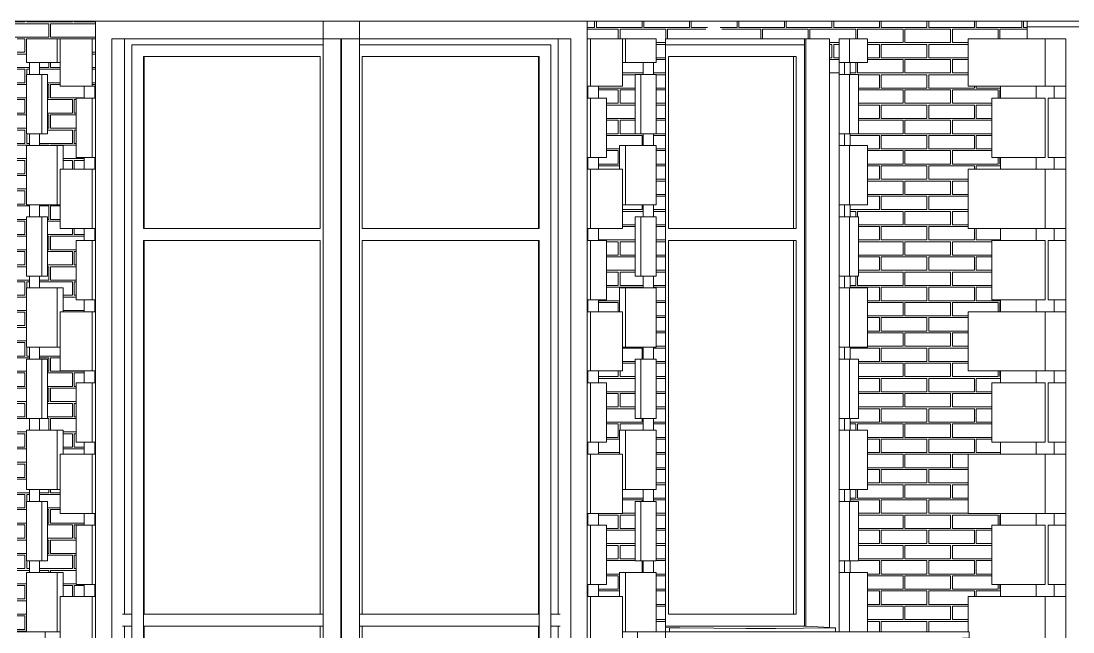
# Model space of a CAD drawing. Header units: millimetres. Extents: x 1177761 to 1329492, y 746793 to 827002.
# Drawn here: x 1205468 to 1209900, y 812425 to 815000 of the extents above; entities that cross this region are included whole.
import ezdxf

# ---------------------------------------------------------------- set-up
doc = ezdxf.new("R2010")
doc.units = ezdxf.units.MM
doc.layers.add('wall', color=5, linetype='Continuous', lineweight=30)

msp = doc.modelspace()

# ---------------------------------------------------------------- hatches: boundary and pattern name
at = {"layer": 'wall', "lineweight": 20, "ltscale": 2}
h = msp.add_hatch(dxfattribs=at)
h.set_pattern_fill('AR18', color=251, scale=20, style=0)
h.set_pattern_definition([(0, (-270908.16, 1431884.34), (100, 64), [192.5, -7.5]), (0, (-271008.16, 1431891.84), (100, 64), [192.5, -7.5]), (90, (-270908.16, 1431884.34), (-100, 64), [-71.5, 56.5]), (90, (-270915.66, 1431884.34), (-100, 64), [-71.5, 56.5])])
h.paths.add_polyline_path([(1205633.5, 811974.8), (1205734.2, 811974.8), (1205734.2, 812024.8), (1205700.7, 812024.8), (1204077.5, 812024.8), (1204040, 812024.8), (1204040, 811974.8), (1204177.5, 811974.8), (1204177.5, 811727.8), (1205633.5, 811727.8)])
h.paths.add_polyline_path([(1204639, 812974.8), (1204673.2, 812974.8), (1204673.2, 813024.8), (1204601.4, 813024.8), (1204601.4, 813274.8), (1204673.2, 813274.8), (1204673.2, 813324.8), (1204639, 813324.8), (1204639, 813574.8), (1204673.2, 813574.8), (1204673.2, 813624.8), (1204601.4, 813624.8), (1204601.4, 813874.8), (1204673.2, 813874.8), (1204673.2, 813924.8), (1204639, 813924.8), (1204639, 814174.8), (1204673.2, 814174.8), (1204673.2, 814224.8), (1204601.4, 814224.8), (1204601.4, 814474.8), (1204673.2, 814474.8), (1204673.2, 814524.8), (1204639, 814524.8), (1204639, 814774.8), (1204673.2, 814774.8), (1204673.2, 814824.8), (1204601.4, 814824.8), (1204601.4, 814924.8), (1204676.6, 814924.8), (1204719.4, 814924.8), (1204719.4, 812424.8), (1204727.9, 812424.8), (1204735.1, 812424.8), (1204735.1, 812442.2), (1204760.1, 812443.7), (1204760.1, 814924.8), (1204787.7, 814924.8), (1204893.4, 814924.8), (1205266.9, 814924.8), (1205408.1, 814924.8), (1205451, 814924.8), (1205451, 812424.8), (1205451.8, 812424.8), (1205490.5, 812424.8), (1205490.5, 812674.8), (1205503, 812674.8), (1205503, 812724.8), (1205490.5, 812724.8), (1205490.5, 812974.8), (1205503, 812974.8), (1205503, 813024.8), (1205490.5, 813024.8), (1205490.5, 813274.8), (1205503, 813274.8), (1205503, 813324.8), (1205490.5, 813324.8), (1205490.5, 813574.8), (1205503, 813574.8), (1205503, 813624.8), (1205490.5, 813624.8), (1205490.5, 813874.8), (1205503, 813874.8), (1205503, 813924.8), (1205490.5, 813924.8), (1205490.5, 814174.8), (1205503, 814174.8), (1205503, 814224.8), (1205490.5, 814224.8), (1205490.5, 814474.8), (1205503, 814474.8), (1205503, 814524.8), (1205490.5, 814524.8), (1205490.5, 814774.8), (1205503, 814774.8), (1205503, 814824.8), (1205490.5, 814824.8), (1205490.5, 814924.8), (1205620.3, 814924.8), (1205633.5, 814924.8), (1205767.9, 814924.8), (1205767.9, 814724.8), (1205782, 814724.8), (1205782, 814999.8), (1203927.2, 814999.8), (1203927.2, 814924.8), (1204177.5, 814924.8), (1204177.5, 814724.8), (1204040, 814724.8), (1204040, 814674.8), (1204077.5, 814674.8), (1204077.5, 814424.8), (1204040, 814424.8), (1204040, 814374.8), (1204177.5, 814374.8), (1204177.5, 814124.8), (1204040, 814124.8), (1204040, 814074.8), (1204077.5, 814074.8), (1204077.5, 813824.8), (1204040, 813824.8), (1204040, 813774.8), (1204177.5, 813774.8), (1204177.5, 813524.8), (1204040, 813524.8), (1204040, 813474.8), (1204077.5, 813474.8), (1204077.5, 813224.8), (1204040, 813224.8), (1204040, 813174.8), (1204177.5, 813174.8), (1204177.5, 812924.8), (1204040, 812924.8), (1204040, 812874.8), (1204077.5, 812874.8), (1204077.5, 812624.8), (1204040, 812624.8), (1204040, 812574.8), (1204177.5, 812574.8), (1204177.5, 812424.8), (1204188, 812424.8), (1204200.9, 812424.8), (1204214.9, 812424.8), (1204229.8, 812424.8), (1204245.7, 812424.8), (1204262.6, 812424.8), (1204280.5, 812424.8), (1204299.4, 812424.8), (1204319.3, 812424.8), (1204340.1, 812424.8), (1204361.9, 812424.8), (1204384.6, 812424.8), (1204408.3, 812424.8), (1204432.9, 812424.8), (1204458.4, 812424.8), (1204484.9, 812424.8), (1204512.2, 812424.8), (1204540.4, 812424.8), (1204569.5, 812424.8), (1204601.4, 812424.8), (1204601.4, 812674.8), (1204673.2, 812674.8), (1204673.2, 812724.8), (1204639, 812724.8)])
h.paths.add_polyline_path([(1205700.7, 814674.8), (1205734.2, 814674.8), (1205734.2, 814724.8), (1205633.5, 814724.8), (1205633.5, 814824.8), (1205620.3, 814824.8), (1205546.3, 814824.8), (1205546.3, 814774.8), (1205555.4, 814774.8), (1205579.4, 814774.8), (1205579.4, 814524.8), (1205555.4, 814524.8), (1205546.3, 814524.8), (1205546.3, 814474.8), (1205620.3, 814474.8), (1205645.3, 814474.8), (1205645.3, 814374.8), (1205734.2, 814374.8), (1205734.2, 814424.8), (1205700.7, 814424.8)], flags=17)
h.paths.add_polyline_path([(1205700.7, 814074.8), (1205734.2, 814074.8), (1205734.2, 814124.8), (1205633.5, 814124.8), (1205633.5, 814224.8), (1205620.3, 814224.8), (1205546.3, 814224.8), (1205546.3, 814174.8), (1205555.4, 814174.8), (1205579.4, 814174.8), (1205579.4, 813924.8), (1205555.4, 813924.8), (1205546.3, 813924.8), (1205546.3, 813874.8), (1205620.3, 813874.8), (1205645.3, 813874.8), (1205645.3, 813774.8), (1205734.2, 813774.8), (1205734.2, 813824.8), (1205700.7, 813824.8)], flags=17)
h.paths.add_polyline_path([(1205700.7, 813474.8), (1205734.2, 813474.8), (1205734.2, 813524.8), (1205633.5, 813524.8), (1205633.5, 813624.8), (1205620.3, 813624.8), (1205546.3, 813624.8), (1205546.3, 813574.8), (1205555.4, 813574.8), (1205579.4, 813574.8), (1205579.4, 813324.8), (1205555.4, 813324.8), (1205546.3, 813324.8), (1205546.3, 813274.8), (1205620.3, 813274.8), (1205645.3, 813274.8), (1205645.3, 813174.8), (1205734.2, 813174.8), (1205734.2, 813224.8), (1205700.7, 813224.8)], flags=17)
h.paths.add_polyline_path([(1205700.7, 812874.8), (1205734.2, 812874.8), (1205734.2, 812924.8), (1205633.5, 812924.8), (1205633.5, 813024.8), (1205620.3, 813024.8), (1205546.3, 813024.8), (1205546.3, 812974.8), (1205555.4, 812974.8), (1205579.4, 812974.8), (1205579.4, 812724.8), (1205555.4, 812724.8), (1205546.3, 812724.8), (1205546.3, 812674.8), (1205620.3, 812674.8), (1205645.3, 812674.8), (1205645.3, 812574.8), (1205734.2, 812574.8), (1205734.2, 812624.8), (1205700.7, 812624.8)], flags=17)
h = msp.add_hatch(dxfattribs=at)
h.set_pattern_fill('AR18', color=251, scale=20, style=0)
h.set_pattern_definition([(0, (-270908.16, 1380789.51), (100, 64), [192.5, -7.5]), (0, (-271008.16, 1380797.01), (100, 64), [192.5, -7.5]), (90, (-270908.16, 1380789.51), (-100, 64), [-71.5, 56.5]), (90, (-270915.66, 1380789.51), (-100, 64), [-71.5, 56.5])])
h.paths.add_polyline_path([(1209557.7, 814074.8), (1209595.2, 814074.8), (1209595.2, 814124.8), (1209457.7, 814124.8), (1209457.7, 814374.8), (1209595.2, 814374.8), (1209595.2, 814424.8), (1209557.7, 814424.8), (1209557.7, 814674.8), (1209595.2, 814674.8), (1209595.2, 814724.8), (1209457.7, 814724.8), (1209457.7, 814924.8), (1209707.4, 814924.8), (1209707.4, 814999.8), (1208537, 814999.8), (1208537, 814999.7), (1208387, 814999.7), (1208461.9, 814924.8), (1208768.8, 814924.8), (1208846.9, 814924.8), (1208874.5, 814924.8), (1208874.5, 814774.7), (1208915.3, 814774.7), (1208915.3, 814924.8), (1208958.3, 814924.8), (1209033.5, 814924.8), (1209033.5, 814824.8), (1208961.7, 814824.8), (1208961.7, 814774.8), (1208995.9, 814774.8), (1208995.9, 814524.8), (1208961.7, 814524.8), (1208961.7, 814474.8), (1209033.5, 814474.8), (1209033.5, 814224.8), (1208961.7, 814224.8), (1208961.7, 814174.8), (1208995.9, 814174.8), (1208995.9, 813924.8), (1208961.7, 813924.8), (1208961.7, 813874.8), (1209033.5, 813874.8), (1209033.5, 813624.8), (1208961.7, 813624.8), (1208961.7, 813574.8), (1208995.9, 813574.8), (1208995.9, 813324.8), (1208961.7, 813324.8), (1208961.7, 813274.8), (1209033.5, 813274.8), (1209033.5, 813024.8), (1208961.7, 813024.8), (1208961.7, 812974.8), (1208995.9, 812974.8), (1208995.9, 812724.8), (1208961.7, 812724.8), (1208961.7, 812674.8), (1209033.5, 812674.8), (1209033.5, 812424.8), (1209035.4, 812424.8), (1209065.4, 812424.8), (1209094.5, 812424.8), (1209122.7, 812424.8), (1209150.1, 812424.8), (1209176.5, 812424.8), (1209202, 812424.8), (1209226.6, 812424.8), (1209250.3, 812424.8), (1209273, 812424.8), (1209294.8, 812424.8), (1209315.6, 812424.8), (1209335.5, 812424.8), (1209354.4, 812424.8), (1209372.3, 812424.8), (1209389.2, 812424.8), (1209405.2, 812424.8), (1209420.1, 812424.8), (1209434, 812424.8), (1209446.9, 812424.8), (1209457.7, 812424.8), (1209457.7, 812574.8), (1209595.2, 812574.8), (1209595.2, 812624.8), (1209557.7, 812624.8), (1209557.7, 812874.8), (1209595.2, 812874.8), (1209595.2, 812924.8), (1209457.7, 812924.8), (1209457.7, 813174.8), (1209595.2, 813174.8), (1209595.2, 813224.8), (1209557.7, 813224.8), (1209557.7, 813474.8), (1209595.2, 813474.8), (1209595.2, 813524.8), (1209457.7, 813524.8), (1209457.7, 813774.8), (1209595.2, 813774.8), (1209595.2, 813824.8), (1209557.7, 813824.8)])
h.paths.add_polyline_path([(1209557.7, 812274.8), (1209757.4, 812274.8), (1209757.4, 812324.8), (1209457.7, 812324.8), (1209457.7, 812398.5), (1209434.9, 812398.5), (1209434.9, 812372.2, 0.369873), (1209322, 812224.8), (1209308.7, 812224.8), (1209296.5, 812224.8), (1209283.3, 812224.8), (1209277.2, 812224.8), (1209277.2, 812063.5), (1209557.7, 812063.5)])
h.paths.add_polyline_path([(1208387, 811902.8), (1208557.4, 811902.8), (1208982.9, 812024.8), (1208089.7, 812024.8), (1208064.7, 812024.8), (1207934.3, 812024.8), (1207900.7, 812024.8), (1207900.7, 811974.8), (1208001.4, 811974.8), (1208001.4, 811743.4), (1208387, 811854)])
h.paths.add_polyline_path([(1208055.4, 812974.8), (1208079.6, 812974.8), (1208088.7, 812974.8), (1208088.7, 813024.8), (1208014.7, 813024.8), (1208001.4, 813024.8), (1208001.4, 812924.8), (1207900.7, 812924.8), (1207900.7, 812874.8), (1207934.3, 812874.8), (1207934.3, 812624.8), (1207900.7, 812624.8), (1207900.7, 812574.8), (1207989.6, 812574.8), (1207989.6, 812674.8), (1208014.7, 812674.8), (1208088.7, 812674.8), (1208088.7, 812724.8), (1208079.6, 812724.8), (1208055.4, 812724.8)], flags=16)
h.paths.add_polyline_path([(1208055.4, 813574.8), (1208079.6, 813574.8), (1208088.7, 813574.8), (1208088.7, 813624.8), (1208014.7, 813624.8), (1208001.4, 813624.8), (1208001.4, 813524.8), (1207900.7, 813524.8), (1207900.7, 813474.8), (1207934.3, 813474.8), (1207934.3, 813224.8), (1207900.7, 813224.8), (1207900.7, 813174.8), (1207989.6, 813174.8), (1207989.6, 813274.8), (1208014.7, 813274.8), (1208088.7, 813274.8), (1208088.7, 813324.8), (1208079.6, 813324.8), (1208055.4, 813324.8)], flags=16)
h.paths.add_polyline_path([(1208055.4, 814174.8), (1208079.6, 814174.8), (1208088.7, 814174.8), (1208088.7, 814224.8), (1208014.7, 814224.8), (1208001.4, 814224.8), (1208001.4, 814124.8), (1207900.7, 814124.8), (1207900.7, 814074.8), (1207934.3, 814074.8), (1207934.3, 813824.8), (1207900.7, 813824.8), (1207900.7, 813774.8), (1207989.6, 813774.8), (1207989.6, 813874.8), (1208014.7, 813874.8), (1208088.7, 813874.8), (1208088.7, 813924.8), (1208079.6, 813924.8), (1208055.4, 813924.8)], flags=16)
h.paths.add_polyline_path([(1208055.4, 814774.8), (1208079.6, 814774.8), (1208088.7, 814774.8), (1208088.7, 814824.8), (1208014.7, 814824.8), (1208001.4, 814824.8), (1208001.4, 814724.8), (1207900.7, 814724.8), (1207900.7, 814674.8), (1207934.3, 814674.8), (1207934.3, 814424.8), (1207900.7, 814424.8), (1207900.7, 814374.8), (1207989.6, 814374.8), (1207989.6, 814474.8), (1208014.7, 814474.8), (1208088.7, 814474.8), (1208088.7, 814524.8), (1208079.6, 814524.8), (1208055.4, 814524.8)], flags=16)
h.paths.add_polyline_path([(1208387, 814999.7), (1208237, 814999.7), (1208237, 814999.8), (1207852.6, 814999.8), (1207852.6, 814924.8), (1207867.1, 814924.8), (1208001.4, 814924.8), (1208014.7, 814924.8), (1208144.5, 814924.8), (1208144.5, 814824.8), (1208132, 814824.8), (1208132, 814774.8), (1208144.5, 814774.8), (1208144.5, 814524.8), (1208132, 814524.8), (1208132, 814474.8), (1208144.5, 814474.8), (1208144.5, 814224.8), (1208132, 814224.8), (1208132, 814174.8), (1208144.5, 814174.8), (1208144.5, 813924.8), (1208132, 813924.8), (1208132, 813874.8), (1208144.5, 813874.8), (1208144.5, 813624.8), (1208132, 813624.8), (1208132, 813574.8), (1208144.5, 813574.8), (1208144.5, 813324.8), (1208132, 813324.8), (1208132, 813274.8), (1208144.5, 813274.8), (1208144.5, 813024.8), (1208132, 813024.8), (1208132, 812974.8), (1208144.5, 812974.8), (1208144.5, 812724.8), (1208132, 812724.8), (1208132, 812674.8), (1208144.5, 812674.8), (1208144.5, 812424.8), (1208183.6, 812424.8), (1208183.6, 814924.8), (1208226.5, 814924.8), (1208312.1, 814924.8)])
h.paths.add_polyline_path([(1208536.1, 812643.8), (1209189.2, 812643.8), (1209189.2, 812881.9), (1208536.1, 812881.9)], flags=25)
h.paths.add_polyline_path([(1208500.1, 814756.1), (1209157.7, 814756.1), (1209157.7, 815007.9), (1208500.1, 815007.9)], flags=9)
h.paths.add_polyline_path([(1208540.5, 811917.6), (1209188.6, 811917.6), (1209188.6, 812151.9), (1208540.5, 812151.9)], flags=9)
h.paths.add_polyline_path([(1208144.6, 813293.6), (1208627.6, 813293.6), (1208627.6, 813518.6), (1208144.6, 813518.6)], flags=9)

# ---------------------------------------------------------------- linework, layer by layer
at = {"layer": 'wall', "color": 250, "lineweight": 20, "ltscale": 50}
for p, q in [((1205864.5, 814999.8), (1205782, 814999.8)), ((1205782, 814999.8), (1205782, 811743.6)), ((1206740.4, 814999.8), (1206740.4, 811743.6)), ((1206894.2, 811743.6), (1206894.2, 814999.8)), ((1207852.6, 814999.8), (1207770.1, 814999.8)), ((1207852.6, 811743.6), (1207852.6, 814999.8)), ((1209707.4, 814999.8), (1209707.4, 814924.8)), ((1205490.5, 814824.8), (1205490.5, 814924.8)), ((1205490.5, 814924.8), (1205620.3, 814924.8)), ((1205620.3, 814824.8), (1205620.3, 814924.8)), ((1205620.3, 814924.8), (1205633.5, 814924.8)), ((1205633.5, 814724.8), (1205633.5, 814924.8)), ((1205767.9, 814924.8), (1205633.5, 814924.8)), ((1205767.9, 814724.8), (1205767.9, 814924.8)), ((1205850.8, 814924.8), (1205864.5, 814924.8)), ((1205850.8, 811742.7), (1205850.8, 814924.8)), ((1205864.5, 814924.8), (1206031, 814924.8)), ((1205904.3, 814924.8), (1205904.3, 812499.8)), ((1206031, 814924.8), (1206201.5, 814924.8)), ((1206201.5, 814924.8), (1206375.2, 814924.8)), ((1206375.2, 814924.8), (1206551.1, 814924.8)), ((1206551.1, 814924.8), (1206728.4, 814924.8)), ((1206728.4, 814924.8), (1206818.6, 814924.8)), ((1206816, 811742.8), (1206816, 814924.8)), ((1206816.1, 814924.8), (1206816.1, 811749.8)), ((1206818.5, 811749.8), (1206818.5, 814924.8)), ((1206818.6, 814924.8), (1206906.2, 814924.8)), ((1206818.6, 814924.8), (1206818.6, 811742.8)), ((1206906.2, 814924.8), (1207083.5, 814924.8)), ((1207083.5, 814924.8), (1207259.4, 814924.8)), ((1207259.4, 814924.8), (1207433.1, 814924.8)), ((1207433.1, 814924.8), (1207603.6, 814924.8)), ((1207603.6, 814924.8), (1207770.1, 814924.8)), ((1207730.3, 812499.8), (1207730.3, 814924.8)), ((1207770.1, 814924.8), (1207783.8, 814924.8)), ((1207783.8, 814924.8), (1207783.8, 811742.7)), ((1207852.6, 814924.8), (1207867.1, 814924.8)), ((1207867.1, 814724.8), (1207867.1, 814924.8)), ((1207867.1, 814924.8), (1208001.4, 814924.8)), ((1208001.4, 814724.8), (1208001.4, 814924.8)), ((1208014.7, 814924.8), (1208001.4, 814924.8)), ((1208014.7, 814824.8), (1208014.7, 814924.8)), ((1208144.5, 814924.8), (1208014.7, 814924.8)), ((1208144.5, 814824.8), (1208144.5, 814924.8)), ((1208226.5, 814924.8), (1208183.6, 814924.8)), ((1208183.6, 814924.8), (1208183.6, 812424.8)), ((1208367.7, 814924.8), (1208226.5, 814924.8)), ((1208501, 814924.8), (1208367.7, 814924.8)), ((1208367.7, 814924.8), (1208768.8, 814924.8)), ((1208625.7, 814924.8), (1208501, 814924.8)), ((1208741.2, 814924.8), (1208625.7, 814924.8)), ((1208846.9, 814924.8), (1208741.2, 814924.8)), ((1208768.8, 814924.8), (1208768.8, 814899.8)), ((1208774.5, 814924.8), (1208774.5, 812449.8)), ((1208874.5, 814924.8), (1208846.9, 814924.8)), ((1208874.5, 812443.7), (1208874.5, 814924.8)), ((1208915.3, 814924.8), (1208958.3, 814924.8)), ((1208958.3, 814824.8), (1208958.3, 814924.8)), ((1208958.3, 814924.8), (1209033.5, 814924.8)), ((1209033.5, 814824.8), (1209033.5, 814924.8)), ((1209457.7, 814724.8), (1209457.7, 814924.8)), ((1209782.7, 814924.8), (1209457.7, 814924.8)), ((1209870.4, 814924.8), (1209782.7, 814924.8)), ((1209782.7, 814724.8), (1209782.7, 814924.8)), ((1209870.4, 814724.8), (1209870.4, 814924.8)), ((1206740.4, 814899.8), (1205935, 814899.8)), ((1205935, 814899.8), (1205935, 811749.8)), ((1207699.7, 814899.8), (1206894.2, 814899.8)), ((1207699.7, 811749.8), (1207699.7, 814899.8)), ((1208768.8, 814899.8), (1208183.6, 814899.8)), ((1208768.8, 812449.8), (1208768.8, 814899.8)), ((1205984, 814124.8), (1205984, 814849.8)), ((1205984, 814849.8), (1206728.9, 814849.8)), ((1205986.9, 814849.8), (1205986.9, 814124.8)), ((1206728.9, 814849.8), (1206728.9, 814124.8)), ((1206905.7, 814124.8), (1206905.7, 814849.8)), ((1206905.7, 814849.8), (1207650.6, 814849.8)), ((1207647.7, 814124.8), (1207647.7, 814849.8)), ((1207650.6, 814849.8), (1207650.6, 814124.8)), ((1208196, 814124.8), (1208196, 814849.8)), ((1208196, 814849.8), (1208733.4, 814849.8)), ((1208722.8, 814124.8), (1208722.8, 814849.8)), ((1208733.4, 814849.8), (1208733.4, 814124.8)), ((1205620.3, 814824.8), (1205490.5, 814824.8)), ((1205503, 814774.8), (1205503, 814824.8)), ((1205546.3, 814774.8), (1205546.3, 814824.8)), ((1205633.5, 814824.8), (1205620.3, 814824.8)), ((1208001.4, 814824.8), (1208014.7, 814824.8)), ((1208014.7, 814824.8), (1208144.5, 814824.8)), ((1208088.7, 814774.8), (1208088.7, 814824.8)), ((1208132, 814774.8), (1208132, 814824.8)), ((1208936.7, 814824.8), (1208915.3, 814824.8)), ((1208936.7, 814774.8), (1208936.7, 814824.8)), ((1208958.3, 814824.8), (1208936.7, 814824.8)), ((1209033.5, 814824.8), (1208958.3, 814824.8)), ((1208961.7, 814774.8), (1208961.7, 814824.8)), ((1205555.4, 814774.8), (1205490.5, 814774.8)), ((1205490.5, 814524.8), (1205490.5, 814774.8)), ((1205579.4, 814774.8), (1205555.4, 814774.8)), ((1205555.4, 814524.8), (1205555.4, 814774.8)), ((1208055.4, 814774.8), (1208079.6, 814774.8)), ((1208079.6, 814774.8), (1208144.5, 814774.8)), ((1208079.6, 814524.8), (1208079.6, 814774.8)), ((1208144.5, 814524.8), (1208144.5, 814774.8)), ((1208936.7, 814774.8), (1208915.3, 814774.8)), ((1208958.3, 814774.8), (1208936.7, 814774.8)), ((1208961.7, 814774.8), (1208936.7, 814774.8)), ((1208995.9, 814774.8), (1208958.3, 814774.8)), ((1208958.3, 814524.8), (1208958.3, 814774.8)), ((1208995.9, 814524.8), (1208995.9, 814774.8)), ((1205633.5, 814724.8), (1205767.9, 814724.8)), ((1205734.2, 814724.8), (1205779, 814724.8)), ((1205734.2, 814674.8), (1205734.2, 814724.8)), ((1205767.9, 814724.8), (1205779, 814724.8)), ((1205779, 814724.8), (1205782, 814724.8)), ((1205779, 814674.8), (1205779, 814724.8)), ((1207856, 814724.8), (1207852.6, 814724.8)), ((1207900.7, 814724.8), (1207856, 814724.8)), ((1207856, 814674.8), (1207856, 814724.8)), ((1207867.1, 814724.8), (1207856, 814724.8)), ((1208001.4, 814724.8), (1207867.1, 814724.8)), ((1207900.7, 814674.8), (1207900.7, 814724.8)), ((1209457.7, 814724.8), (1209782.7, 814724.8)), ((1209595.2, 814674.8), (1209595.2, 814724.8)), ((1209745.2, 814674.8), (1209745.2, 814724.8)), ((1209782.7, 814724.8), (1209870.4, 814724.8)), ((1209820.4, 814674.8), (1209820.4, 814724.8)), ((1209870.4, 814674.8), (1209870.4, 814724.8)), ((1205700.7, 814674.8), (1205767.9, 814674.8)), ((1205700.7, 814424.8), (1205700.7, 814674.8)), ((1205767.9, 814674.8), (1205782, 814674.8)), ((1205767.9, 814424.8), (1205767.9, 814674.8)), ((1207867.1, 814674.8), (1207852.6, 814674.8)), ((1207934.3, 814674.8), (1207867.1, 814674.8)), ((1207867.1, 814424.8), (1207867.1, 814674.8)), ((1207934.3, 814424.8), (1207934.3, 814674.8)), ((1209557.7, 814674.8), (1209782.7, 814674.8)), ((1209557.7, 814424.8), (1209557.7, 814674.8)), ((1209782.7, 814424.8), (1209782.7, 814674.8)), ((1209795.4, 814674.8), (1209870.4, 814674.8)), ((1209795.4, 814424.8), (1209795.4, 814674.8)), ((1209870.4, 814424.8), (1209870.4, 814674.8)), ((1205555.4, 814524.8), (1205490.5, 814524.8)), ((1205503, 814474.8), (1205503, 814524.8)), ((1205546.3, 814474.8), (1205546.3, 814524.8)), ((1205579.4, 814524.8), (1205555.4, 814524.8)), ((1208055.4, 814524.8), (1208079.6, 814524.8)), ((1208079.6, 814524.8), (1208144.5, 814524.8)), ((1208088.7, 814474.8), (1208088.7, 814524.8)), ((1208132, 814474.8), (1208132, 814524.8)), ((1208936.7, 814524.8), (1208915.3, 814524.8)), ((1208936.7, 814474.8), (1208936.7, 814524.8)), ((1208958.3, 814524.8), (1208936.7, 814524.8)), ((1208995.9, 814524.8), (1208958.3, 814524.8)), ((1208961.7, 814474.8), (1208961.7, 814524.8)), ((1205620.3, 814474.8), (1205490.5, 814474.8)), ((1205490.5, 814224.8), (1205490.5, 814474.8)), ((1205645.3, 814474.8), (1205620.3, 814474.8)), ((1205620.3, 814224.8), (1205620.3, 814474.8)), ((1207989.6, 814474.8), (1208014.7, 814474.8)), ((1207989.6, 814374.8), (1207989.6, 814474.8)), ((1208014.7, 814474.8), (1208144.5, 814474.8)), ((1208014.7, 814224.8), (1208014.7, 814474.8)), ((1208144.5, 814224.8), (1208144.5, 814474.8)), ((1208936.7, 814474.8), (1208915.3, 814474.8)), ((1208958.3, 814474.8), (1208936.7, 814474.8)), ((1209033.5, 814474.8), (1208958.3, 814474.8)), ((1208958.3, 814224.8), (1208958.3, 814474.8)), ((1209033.5, 814224.8), (1209033.5, 814474.8)), ((1205700.7, 814424.8), (1205767.9, 814424.8)), ((1205734.2, 814374.8), (1205734.2, 814424.8)), ((1205767.9, 814424.8), (1205782, 814424.8)), ((1205779, 814374.8), (1205779, 814424.8)), ((1207867.1, 814424.8), (1207852.6, 814424.8)), ((1207856, 814374.8), (1207856, 814424.8)), ((1207934.3, 814424.8), (1207867.1, 814424.8)), ((1207900.7, 814374.8), (1207900.7, 814424.8)), ((1209557.7, 814424.8), (1209782.7, 814424.8)), ((1209595.2, 814374.8), (1209595.2, 814424.8)), ((1209745.2, 814374.8), (1209745.2, 814424.8)), ((1209795.4, 814424.8), (1209870.4, 814424.8)), ((1209820.4, 814374.8), (1209820.4, 814424.8)), ((1209870.4, 814374.8), (1209870.4, 814424.8)), ((1205633.5, 814374.8), (1205767.9, 814374.8)), ((1205633.5, 814124.8), (1205633.5, 814374.8)), ((1205767.9, 814374.8), (1205779, 814374.8)), ((1205767.9, 814124.8), (1205767.9, 814374.8)), ((1205779, 814374.8), (1205782, 814374.8)), ((1207856, 814374.8), (1207852.6, 814374.8)), ((1207867.1, 814374.8), (1207856, 814374.8)), ((1208001.4, 814374.8), (1207867.1, 814374.8)), ((1207867.1, 814124.8), (1207867.1, 814374.8)), ((1208001.4, 814124.8), (1208001.4, 814374.8)), ((1209457.7, 814374.8), (1209782.7, 814374.8)), ((1209457.7, 814124.8), (1209457.7, 814374.8)), ((1209782.7, 814374.8), (1209870.4, 814374.8)), ((1209782.7, 814124.8), (1209782.7, 814374.8)), ((1209870.4, 814124.8), (1209870.4, 814374.8)), ((1205620.3, 814224.8), (1205490.5, 814224.8)), ((1205503, 814174.8), (1205503, 814224.8)), ((1205546.3, 814174.8), (1205546.3, 814224.8)), ((1205633.5, 814224.8), (1205620.3, 814224.8)), ((1208001.4, 814224.8), (1208014.7, 814224.8)), ((1208014.7, 814224.8), (1208144.5, 814224.8)), ((1208088.7, 814174.8), (1208088.7, 814224.8)), ((1208132, 814174.8), (1208132, 814224.8)), ((1208936.7, 814224.8), (1208915.3, 814224.8)), ((1208936.7, 814174.8), (1208936.7, 814224.8)), ((1208958.3, 814224.8), (1208936.7, 814224.8)), ((1209033.5, 814224.8), (1208958.3, 814224.8)), ((1208961.7, 814174.8), (1208961.7, 814224.8)), ((1205555.4, 814174.8), (1205490.5, 814174.8)), ((1205490.5, 813924.8), (1205490.5, 814174.8)), ((1205579.4, 814174.8), (1205555.4, 814174.8)), ((1205555.4, 813924.8), (1205555.4, 814174.8)), ((1208055.4, 814174.8), (1208079.6, 814174.8)), ((1208079.6, 814174.8), (1208144.5, 814174.8)), ((1208079.6, 813924.8), (1208079.6, 814174.8)), ((1208144.5, 813924.8), (1208144.5, 814174.8)), ((1208936.7, 814174.8), (1208915.3, 814174.8)), ((1208958.3, 814174.8), (1208936.7, 814174.8)), ((1208995.9, 814174.8), (1208958.3, 814174.8)), ((1208958.3, 813924.8), (1208958.3, 814174.8)), ((1208995.9, 813924.8), (1208995.9, 814174.8)), ((1205633.5, 814124.8), (1205767.9, 814124.8)), ((1205734.2, 814124.8), (1205779, 814124.8)), ((1205734.2, 814074.8), (1205734.2, 814124.8)), ((1205767.9, 814124.8), (1205779, 814124.8)), ((1205779, 814124.8), (1205782, 814124.8)), ((1205779, 814074.8), (1205779, 814124.8)), ((1206728.9, 814124.8), (1205984, 814124.8)), ((1207650.6, 814124.8), (1206905.7, 814124.8)), ((1207856, 814124.8), (1207852.6, 814124.8)), ((1207900.7, 814124.8), (1207856, 814124.8)), ((1207856, 814074.8), (1207856, 814124.8)), ((1207867.1, 814124.8), (1207856, 814124.8)), ((1208001.4, 814124.8), (1207867.1, 814124.8)), ((1207900.7, 814074.8), (1207900.7, 814124.8)), ((1208733.4, 814124.8), (1208196, 814124.8)), ((1209457.7, 814124.8), (1209782.7, 814124.8)), ((1209595.2, 814074.8), (1209595.2, 814124.8)), ((1209745.2, 814074.8), (1209745.2, 814124.8)), ((1209782.7, 814124.8), (1209870.4, 814124.8)), ((1209820.4, 814074.8), (1209820.4, 814124.8)), ((1209870.4, 814074.8), (1209870.4, 814124.8)), ((1205700.7, 814074.8), (1205767.9, 814074.8)), ((1205700.7, 813824.8), (1205700.7, 814074.8)), ((1205767.9, 814074.8), (1205782, 814074.8)), ((1205767.9, 813824.8), (1205767.9, 814074.8)), ((1205984, 811799.8), (1205984, 814074.8)), ((1205984, 814074.8), (1206728.9, 814074.8)), ((1205986.9, 814074.8), (1205986.9, 812499.8)), ((1206728.9, 814074.8), (1206728.9, 812499.8)), ((1206905.7, 812499.8), (1206905.7, 814074.8)), ((1206905.7, 814074.8), (1207650.6, 814074.8)), ((1207647.7, 812499.8), (1207647.7, 814074.8)), ((1207650.6, 814074.8), (1207650.6, 811799.8)), ((1207867.1, 814074.8), (1207852.6, 814074.8)), ((1207934.3, 814074.8), (1207867.1, 814074.8)), ((1207867.1, 813824.8), (1207867.1, 814074.8)), ((1207934.3, 813824.8), (1207934.3, 814074.8)), ((1208196, 812499.8), (1208196, 814074.8)), ((1208196, 814074.8), (1208733.4, 814074.8)), ((1208722.8, 812499.8), (1208722.8, 814074.8)), ((1208733.4, 814074.8), (1208733.4, 812499.8)), ((1209557.7, 814074.8), (1209782.7, 814074.8)), ((1209557.7, 813824.8), (1209557.7, 814074.8)), ((1209782.7, 813824.8), (1209782.7, 814074.8)), ((1209795.4, 814074.8), (1209870.4, 814074.8)), ((1209795.4, 813824.8), (1209795.4, 814074.8)), ((1209870.4, 813824.8), (1209870.4, 814074.8)), ((1205555.4, 813924.8), (1205490.5, 813924.8)), ((1205503, 813874.8), (1205503, 813924.8)), ((1205546.3, 813874.8), (1205546.3, 813924.8)), ((1205579.4, 813924.8), (1205555.4, 813924.8)), ((1208055.4, 813924.8), (1208079.6, 813924.8)), ((1208079.6, 813924.8), (1208144.5, 813924.8)), ((1208088.7, 813874.8), (1208088.7, 813924.8)), ((1208132, 813874.8), (1208132, 813924.8)), ((1208936.7, 813924.8), (1208915.3, 813924.8)), ((1208961.7, 813924.8), (1208936.7, 813924.8)), ((1208936.7, 813874.8), (1208936.7, 813924.8)), ((1208958.3, 813924.8), (1208936.7, 813924.8)), ((1208995.9, 813924.8), (1208958.3, 813924.8)), ((1208961.7, 813874.8), (1208961.7, 813924.8)), ((1205620.3, 813874.8), (1205490.5, 813874.8)), ((1205490.5, 813624.8), (1205490.5, 813874.8)), ((1205645.3, 813874.8), (1205620.3, 813874.8)), ((1205620.3, 813624.8), (1205620.3, 813874.8)), ((1207989.6, 813874.8), (1208014.7, 813874.8)), ((1207989.6, 813774.8), (1207989.6, 813874.8)), ((1208014.7, 813874.8), (1208144.5, 813874.8)), ((1208014.7, 813624.8), (1208014.7, 813874.8)), ((1208144.5, 813624.8), (1208144.5, 813874.8)), ((1208936.7, 813874.8), (1208915.3, 813874.8)), ((1208958.3, 813874.8), (1208936.7, 813874.8)), ((1209033.5, 813874.8), (1208958.3, 813874.8)), ((1208958.3, 813624.8), (1208958.3, 813874.8)), ((1209033.5, 813624.8), (1209033.5, 813874.8)), ((1205700.7, 813824.8), (1205767.9, 813824.8)), ((1205734.2, 813774.8), (1205734.2, 813824.8)), ((1205767.9, 813824.8), (1205782, 813824.8)), ((1205779, 813774.8), (1205779, 813824.8)), ((1207867.1, 813824.8), (1207852.6, 813824.8)), ((1207856, 813774.8), (1207856, 813824.8)), ((1207934.3, 813824.8), (1207867.1, 813824.8)), ((1207900.7, 813774.8), (1207900.7, 813824.8)), ((1209557.7, 813824.8), (1209782.7, 813824.8)), ((1209595.2, 813774.8), (1209595.2, 813824.8)), ((1209745.2, 813774.8), (1209745.2, 813824.8)), ((1209795.4, 813824.8), (1209870.4, 813824.8)), ((1209820.4, 813774.8), (1209820.4, 813824.8)), ((1209870.4, 813774.8), (1209870.4, 813824.8)), ((1205633.5, 813774.8), (1205767.9, 813774.8)), ((1205633.5, 813524.8), (1205633.5, 813774.8)), ((1205734.2, 813774.8), (1205779, 813774.8)), ((1205767.9, 813774.8), (1205779, 813774.8)), ((1205767.9, 813524.8), (1205767.9, 813774.8)), ((1205779, 813774.8), (1205782, 813774.8)), ((1207856, 813774.8), (1207852.6, 813774.8)), ((1207867.1, 813774.8), (1207856, 813774.8)), ((1207900.7, 813774.8), (1207856, 813774.8)), ((1208001.4, 813774.8), (1207867.1, 813774.8)), ((1207867.1, 813524.8), (1207867.1, 813774.8)), ((1208001.4, 813524.8), (1208001.4, 813774.8)), ((1209457.7, 813774.8), (1209782.7, 813774.8)), ((1209457.7, 813524.8), (1209457.7, 813774.8)), ((1209782.7, 813774.8), (1209870.4, 813774.8)), ((1209782.7, 813524.8), (1209782.7, 813774.8)), ((1209870.4, 813524.8), (1209870.4, 813774.8)), ((1205620.3, 813624.8), (1205490.5, 813624.8)), ((1205503, 813574.8), (1205503, 813624.8)), ((1205546.3, 813574.8), (1205546.3, 813624.8)), ((1205633.5, 813624.8), (1205620.3, 813624.8)), ((1208001.4, 813624.8), (1208014.7, 813624.8)), ((1208014.7, 813624.8), (1208144.5, 813624.8)), ((1208088.7, 813574.8), (1208088.7, 813624.8)), ((1208132, 813574.8), (1208132, 813624.8)), ((1208936.7, 813624.8), (1208915.3, 813624.8)), ((1208936.7, 813574.8), (1208936.7, 813624.8)), ((1208958.3, 813624.8), (1208936.7, 813624.8)), ((1209033.5, 813624.8), (1208958.3, 813624.8)), ((1208961.7, 813574.8), (1208961.7, 813624.8)), ((1205555.4, 813574.8), (1205490.5, 813574.8)), ((1205490.5, 813324.8), (1205490.5, 813574.8)), ((1205579.4, 813574.8), (1205555.4, 813574.8)), ((1205555.4, 813324.8), (1205555.4, 813574.8)), ((1208055.4, 813574.8), (1208079.6, 813574.8)), ((1208079.6, 813574.8), (1208144.5, 813574.8)), ((1208079.6, 813324.8), (1208079.6, 813574.8)), ((1208144.5, 813324.8), (1208144.5, 813574.8)), ((1208936.7, 813574.8), (1208915.3, 813574.8)), ((1208958.3, 813574.8), (1208936.7, 813574.8)), ((1208995.9, 813574.8), (1208958.3, 813574.8)), ((1208958.3, 813324.8), (1208958.3, 813574.8)), ((1208995.9, 813324.8), (1208995.9, 813574.8)), ((1205633.5, 813524.8), (1205767.9, 813524.8)), ((1205734.2, 813474.8), (1205734.2, 813524.8)), ((1205767.9, 813524.8), (1205779, 813524.8)), ((1205779, 813524.8), (1205782, 813524.8)), ((1205779, 813474.8), (1205779, 813524.8)), ((1207856, 813524.8), (1207852.6, 813524.8)), ((1207856, 813474.8), (1207856, 813524.8)), ((1207867.1, 813524.8), (1207856, 813524.8)), ((1208001.4, 813524.8), (1207867.1, 813524.8)), ((1207900.7, 813474.8), (1207900.7, 813524.8)), ((1209457.7, 813524.8), (1209782.7, 813524.8)), ((1209595.2, 813474.8), (1209595.2, 813524.8)), ((1209745.2, 813474.8), (1209745.2, 813524.8)), ((1209782.7, 813524.8), (1209870.4, 813524.8)), ((1209820.4, 813474.8), (1209820.4, 813524.8)), ((1209870.4, 813474.8), (1209870.4, 813524.8)), ((1205700.7, 813474.8), (1205767.9, 813474.8)), ((1205700.7, 813224.8), (1205700.7, 813474.8)), ((1205767.9, 813474.8), (1205782, 813474.8)), ((1205767.9, 813224.8), (1205767.9, 813474.8)), ((1207867.1, 813474.8), (1207852.6, 813474.8)), ((1207934.3, 813474.8), (1207867.1, 813474.8)), ((1207867.1, 813224.8), (1207867.1, 813474.8)), ((1207934.3, 813224.8), (1207934.3, 813474.8)), ((1209557.7, 813474.8), (1209782.7, 813474.8)), ((1209557.7, 813224.8), (1209557.7, 813474.8)), ((1209782.7, 813224.8), (1209782.7, 813474.8)), ((1209795.4, 813474.8), (1209870.4, 813474.8)), ((1209795.4, 813224.8), (1209795.4, 813474.8)), ((1209870.4, 813224.8), (1209870.4, 813474.8)), ((1205555.4, 813324.8), (1205490.5, 813324.8)), ((1205503, 813274.8), (1205503, 813324.8)), ((1205546.3, 813274.8), (1205546.3, 813324.8)), ((1205579.4, 813324.8), (1205555.4, 813324.8)), ((1208055.4, 813324.8), (1208079.6, 813324.8)), ((1208079.6, 813324.8), (1208144.5, 813324.8)), ((1208088.7, 813274.8), (1208088.7, 813324.8)), ((1208132, 813274.8), (1208132, 813324.8)), ((1208936.7, 813324.8), (1208915.3, 813324.8)), ((1208961.7, 813324.8), (1208936.7, 813324.8)), ((1208936.7, 813274.8), (1208936.7, 813324.8)), ((1208958.3, 813324.8), (1208936.7, 813324.8)), ((1208995.9, 813324.8), (1208958.3, 813324.8)), ((1208961.7, 813274.8), (1208961.7, 813324.8)), ((1205620.3, 813274.8), (1205490.5, 813274.8)), ((1205490.5, 813024.8), (1205490.5, 813274.8)), ((1205645.3, 813274.8), (1205620.3, 813274.8)), ((1205620.3, 813024.8), (1205620.3, 813274.8)), ((1207989.6, 813274.8), (1208014.7, 813274.8)), ((1207989.6, 813174.8), (1207989.6, 813274.8)), ((1208014.7, 813274.8), (1208144.5, 813274.8)), ((1208014.7, 813024.8), (1208014.7, 813274.8)), ((1208144.5, 813024.8), (1208144.5, 813274.8)), ((1208936.7, 813274.8), (1208915.3, 813274.8)), ((1208958.3, 813274.8), (1208936.7, 813274.8)), ((1208961.7, 813274.8), (1208936.7, 813274.8)), ((1209033.5, 813274.8), (1208958.3, 813274.8)), ((1208958.3, 813024.8), (1208958.3, 813274.8)), ((1209033.5, 813024.8), (1209033.5, 813274.8)), ((1205700.7, 813224.8), (1205767.9, 813224.8)), ((1205734.2, 813174.8), (1205734.2, 813224.8)), ((1205767.9, 813224.8), (1205782, 813224.8)), ((1205779, 813174.8), (1205779, 813224.8)), ((1207867.1, 813224.8), (1207852.6, 813224.8)), ((1207856, 813174.8), (1207856, 813224.8)), ((1207934.3, 813224.8), (1207867.1, 813224.8)), ((1207900.7, 813174.8), (1207900.7, 813224.8)), ((1209557.7, 813224.8), (1209782.7, 813224.8)), ((1209595.2, 813174.8), (1209595.2, 813224.8)), ((1209745.2, 813174.8), (1209745.2, 813224.8)), ((1209795.4, 813224.8), (1209870.4, 813224.8)), ((1209820.4, 813174.8), (1209820.4, 813224.8)), ((1209870.4, 813174.8), (1209870.4, 813224.8)), ((1205633.5, 813174.8), (1205767.9, 813174.8)), ((1205633.5, 812924.8), (1205633.5, 813174.8)), ((1205767.9, 813174.8), (1205779, 813174.8)), ((1205767.9, 812924.8), (1205767.9, 813174.8)), ((1205779, 813174.8), (1205782, 813174.8)), ((1207856, 813174.8), (1207852.6, 813174.8)), ((1207867.1, 813174.8), (1207856, 813174.8)), ((1208001.4, 813174.8), (1207867.1, 813174.8)), ((1207867.1, 812924.8), (1207867.1, 813174.8)), ((1208001.4, 812924.8), (1208001.4, 813174.8)), ((1209457.7, 813174.8), (1209782.7, 813174.8)), ((1209457.7, 812924.8), (1209457.7, 813174.8)), ((1209782.7, 813174.8), (1209870.4, 813174.8)), ((1209782.7, 812924.8), (1209782.7, 813174.8)), ((1209870.4, 812924.8), (1209870.4, 813174.8)), ((1205620.3, 813024.8), (1205490.5, 813024.8)), ((1205503, 812974.8), (1205503, 813024.8)), ((1205546.3, 812974.8), (1205546.3, 813024.8)), ((1205633.5, 813024.8), (1205620.3, 813024.8)), ((1208001.4, 813024.8), (1208014.7, 813024.8)), ((1208014.7, 813024.8), (1208144.5, 813024.8)), ((1208088.7, 812974.8), (1208088.7, 813024.8)), ((1208132, 812974.8), (1208132, 813024.8)), ((1208936.7, 813024.8), (1208915.3, 813024.8)), ((1208936.7, 812974.8), (1208936.7, 813024.8)), ((1208958.3, 813024.8), (1208936.7, 813024.8)), ((1209033.5, 813024.8), (1208958.3, 813024.8)), ((1208961.7, 812974.8), (1208961.7, 813024.8)), ((1205555.4, 812974.8), (1205490.5, 812974.8)), ((1205490.5, 812724.8), (1205490.5, 812974.8)), ((1205579.4, 812974.8), (1205555.4, 812974.8)), ((1205555.4, 812724.8), (1205555.4, 812974.8)), ((1208055.4, 812974.8), (1208079.6, 812974.8)), ((1208079.6, 812974.8), (1208144.5, 812974.8)), ((1208079.6, 812724.8), (1208079.6, 812974.8)), ((1208144.5, 812724.8), (1208144.5, 812974.8)), ((1208936.7, 812974.8), (1208915.3, 812974.8)), ((1208958.3, 812974.8), (1208936.7, 812974.8)), ((1208995.9, 812974.8), (1208958.3, 812974.8)), ((1208958.3, 812724.8), (1208958.3, 812974.8)), ((1208995.9, 812724.8), (1208995.9, 812974.8)), ((1205633.5, 812924.8), (1205767.9, 812924.8)), ((1205734.2, 812924.8), (1205779, 812924.8)), ((1205734.2, 812874.8), (1205734.2, 812924.8)), ((1205767.9, 812924.8), (1205779, 812924.8)), ((1205779, 812924.8), (1205782, 812924.8)), ((1205779, 812874.8), (1205779, 812924.8)), ((1207856, 812924.8), (1207852.6, 812924.8)), ((1207900.7, 812924.8), (1207856, 812924.8)), ((1207856, 812874.8), (1207856, 812924.8)), ((1207867.1, 812924.8), (1207856, 812924.8)), ((1208001.4, 812924.8), (1207867.1, 812924.8)), ((1207900.7, 812874.8), (1207900.7, 812924.8)), ((1209457.7, 812924.8), (1209782.7, 812924.8)), ((1209595.2, 812874.8), (1209595.2, 812924.8)), ((1209745.2, 812874.8), (1209745.2, 812924.8)), ((1209782.7, 812924.8), (1209870.4, 812924.8)), ((1209820.4, 812874.8), (1209820.4, 812924.8)), ((1209870.4, 812874.8), (1209870.4, 812924.8)), ((1205700.7, 812874.8), (1205767.9, 812874.8)), ((1205700.7, 812624.8), (1205700.7, 812874.8)), ((1205767.9, 812874.8), (1205782, 812874.8)), ((1205767.9, 812624.8), (1205767.9, 812874.8)), ((1207867.1, 812874.8), (1207852.6, 812874.8)), ((1207934.3, 812874.8), (1207867.1, 812874.8)), ((1207867.1, 812624.8), (1207867.1, 812874.8)), ((1207934.3, 812624.8), (1207934.3, 812874.8)), ((1209557.7, 812874.8), (1209782.7, 812874.8)), ((1209557.7, 812624.8), (1209557.7, 812874.8)), ((1209782.7, 812624.8), (1209782.7, 812874.8)), ((1209795.4, 812874.8), (1209870.4, 812874.8)), ((1209795.4, 812624.8), (1209795.4, 812874.8)), ((1209870.4, 812624.8), (1209870.4, 812874.8)), ((1205555.4, 812724.8), (1205490.5, 812724.8)), ((1205503, 812674.8), (1205503, 812724.8)), ((1205546.3, 812674.8), (1205546.3, 812724.8)), ((1205579.4, 812724.8), (1205555.4, 812724.8)), ((1208055.4, 812724.8), (1208079.6, 812724.8)), ((1208079.6, 812724.8), (1208144.5, 812724.8)), ((1208088.7, 812674.8), (1208088.7, 812724.8)), ((1208132, 812674.8), (1208132, 812724.8)), ((1208936.7, 812724.8), (1208915.3, 812724.8)), ((1208936.7, 812674.8), (1208936.7, 812724.8)), ((1208958.3, 812724.8), (1208936.7, 812724.8)), ((1208995.9, 812724.8), (1208958.3, 812724.8)), ((1208961.7, 812674.8), (1208961.7, 812724.8)), ((1205620.3, 812674.8), (1205490.5, 812674.8)), ((1205490.5, 812424.8), (1205490.5, 812674.8)), ((1205645.3, 812674.8), (1205620.3, 812674.8)), ((1205620.3, 812424.8), (1205620.3, 812674.8)), ((1207989.6, 812674.8), (1208014.7, 812674.8)), ((1207989.6, 812574.8), (1207989.6, 812674.8)), ((1208014.7, 812674.8), (1208144.5, 812674.8)), ((1208014.7, 812424.8), (1208014.7, 812674.8)), ((1208144.5, 812424.8), (1208144.5, 812674.8)), ((1208936.7, 812674.8), (1208915.3, 812674.8)), ((1208958.3, 812674.8), (1208936.7, 812674.8)), ((1208961.7, 812674.8), (1208936.7, 812674.8)), ((1209033.5, 812674.8), (1208958.3, 812674.8)), ((1208958.3, 812424.8), (1208958.3, 812674.8)), ((1209033.5, 812424.8), (1209033.5, 812674.8)), ((1205700.7, 812624.8), (1205767.9, 812624.8)), ((1205734.2, 812574.8), (1205734.2, 812624.8)), ((1205767.9, 812624.8), (1205782, 812624.8)), ((1205779, 812574.8), (1205779, 812624.8)), ((1207867.1, 812624.8), (1207852.6, 812624.8)), ((1207856, 812574.8), (1207856, 812624.8)), ((1207934.3, 812624.8), (1207867.1, 812624.8)), ((1207900.7, 812574.8), (1207900.7, 812624.8)), ((1209557.7, 812624.8), (1209782.7, 812624.8)), ((1209595.2, 812574.8), (1209595.2, 812624.8)), ((1209745.2, 812574.8), (1209745.2, 812624.8)), ((1209795.4, 812624.8), (1209870.4, 812624.8)), ((1209820.4, 812574.8), (1209820.4, 812624.8)), ((1209870.4, 812574.8), (1209870.4, 812624.8)), ((1205633.5, 812574.8), (1205767.9, 812574.8)), ((1205633.5, 812324.8), (1205633.5, 812574.8)), ((1205767.9, 812574.8), (1205779, 812574.8)), ((1205767.9, 812324.8), (1205767.9, 812574.8)), ((1205779, 812574.8), (1205782, 812574.8)), ((1207856, 812574.8), (1207852.6, 812574.8)), ((1207867.1, 812574.8), (1207856, 812574.8)), ((1208001.4, 812574.8), (1207867.1, 812574.8)), ((1207867.1, 812324.8), (1207867.1, 812574.8)), ((1208001.4, 812324.8), (1208001.4, 812574.8)), ((1209457.7, 812574.8), (1209782.7, 812574.8)), ((1209457.7, 812424.8), (1209457.7, 812574.8)), ((1209782.7, 812574.8), (1209870.4, 812574.8)), ((1209782.7, 812324.8), (1209782.7, 812574.8)), ((1209870.4, 812324.8), (1209870.4, 812574.8)), ((1205935, 812499.8), (1205894.8, 812499.8)), ((1206740.4, 812499.8), (1205984.1, 812499.8)), ((1206894.2, 812499.8), (1207650.5, 812499.8)), ((1207699.7, 812499.8), (1207739.9, 812499.8)), ((1208733.4, 812499.8), (1208196, 812499.8)), ((1205935, 812449.8), (1205894.8, 812449.8)), ((1205904.3, 812449.8), (1205904.3, 811749.8)), ((1206740.4, 812449.8), (1205984.1, 812449.8)), ((1205986.9, 812449.8), (1205986.9, 811799.8)), ((1206728.9, 812449.8), (1206728.9, 811799.8)), ((1206894.2, 812449.8), (1207650.5, 812449.8)), ((1206905.7, 811799.8), (1206905.7, 812449.8)), ((1207647.7, 811799.8), (1207647.7, 812449.8)), ((1207699.7, 812449.8), (1207739.9, 812449.8)), ((1207730.3, 811749.8), (1207730.3, 812449.8)), ((1208183.6, 812449.8), (1208768.8, 812449.8)), ((1208183.6, 812443.8), (1208200.2, 812442.2)), ((1208200.2, 812442.2), (1208243.6, 812441.6)), ((1208200.2, 812424.8), (1208200.2, 812442.2)), ((1208243.6, 812441.6), (1208386.5, 812440.3)), ((1208386.5, 812440.3), (1208521.4, 812439.6)), ((1208647.7, 812439.6), (1208764.6, 812440.3)), ((1208764.6, 812440.3), (1208871.6, 812441.6)), ((1208775.9, 812449.8), (1208768.8, 812449.8)), ((1208899.5, 812442.2), (1208775.9, 812449.8)), ((1208871.6, 812441.6), (1208899.5, 812442.2)), ((1208899.5, 812424.8), (1208899.5, 812442.2)), ((1205494.3, 812424.8), (1205451.8, 812424.8)), ((1205620.3, 812424.8), (1205494.3, 812424.8)), ((1205633.5, 812424.8), (1205620.3, 812424.8)), ((1208001.4, 812424.8), (1208014.7, 812424.8)), ((1208014.7, 812424.8), (1208140.6, 812424.8)), ((1208140.6, 812424.8), (1208183.1, 812424.8)), ((1208183.1, 812424.8), (1208183.1, 812398.5)), ((1208228.7, 812424.8), (1208183.1, 812424.8)), ((1208273.8, 812424.8), (1208228.7, 812424.8)), ((1208318.3, 812424.8), (1208273.8, 812424.8)), ((1208362.2, 812424.8), (1208318.3, 812424.8)), ((1208405.5, 812424.8), (1208362.2, 812424.8)), ((1208448.2, 812424.8), (1208405.5, 812424.8)), ((1208490.3, 812424.8), (1208448.2, 812424.8)), ((1208531.7, 812424.8), (1208490.3, 812424.8)), ((1208521.4, 812439.6), (1208647.7, 812439.6)), ((1208572.5, 812424.8), (1208531.7, 812424.8)), ((1208612.6, 812424.8), (1208572.5, 812424.8)), ((1208652, 812424.8), (1208612.6, 812424.8)), ((1208690.7, 812424.8), (1208652, 812424.8)), ((1208728.6, 812424.8), (1208690.7, 812424.8)), ((1208765.8, 812424.8), (1208728.6, 812424.8)), ((1208802.3, 812424.8), (1208765.8, 812424.8)), ((1208838, 812424.8), (1208802.3, 812424.8)), ((1208873, 812424.8), (1208838, 812424.8)), ((1208907.1, 812424.8), (1208873, 812424.8)), ((1208940.4, 812424.8), (1208907.1, 812424.8)), ((1208972.9, 812424.8), (1208940.4, 812424.8)), ((1209004.6, 812424.8), (1208972.9, 812424.8)), ((1209035.4, 812424.8), (1209004.6, 812424.8)), ((1209065.4, 812424.8), (1209035.4, 812424.8)), ((1209094.5, 812424.8), (1209065.4, 812424.8)), ((1209122.7, 812424.8), (1209094.5, 812424.8)), ((1209150.1, 812424.8), (1209122.7, 812424.8)), ((1209176.5, 812424.8), (1209150.1, 812424.8)), ((1209202, 812424.8), (1209176.5, 812424.8)), ((1209226.6, 812424.8), (1209202, 812424.8)), ((1209250.3, 812424.8), (1209226.6, 812424.8)), ((1209273, 812424.8), (1209250.3, 812424.8)), ((1209294.8, 812424.8), (1209273, 812424.8)), ((1209315.6, 812424.8), (1209294.8, 812424.8)), ((1209335.5, 812424.8), (1209315.6, 812424.8)), ((1209354.4, 812424.8), (1209335.5, 812424.8)), ((1209372.3, 812424.8), (1209354.4, 812424.8)), ((1209389.2, 812424.8), (1209372.3, 812424.8)), ((1209405.2, 812424.8), (1209389.2, 812424.8)), ((1209420.1, 812424.8), (1209405.2, 812424.8)), ((1209434, 812424.8), (1209420.1, 812424.8)), ((1209446.9, 812424.8), (1209434, 812424.8)), ((1209458.8, 812424.8), (1209446.9, 812424.8)), ((1209461.9, 812424.8), (1209458.8, 812424.8))]:
    msp.add_line(p, q, dxfattribs=at)
for points in [[(1179323.8, 814999.8), (1218203.3, 814999.8)], [(1208915.3, 812424.8), (1208915.3, 814924.8)], [(1205579.4, 814774.8), (1205579.4, 814524.8)], [(1208055.4, 814774.8), (1208055.4, 814524.8)], [(1205645.3, 814474.8), (1205645.3, 814374.8)], [(1205579.4, 814174.8), (1205579.4, 813924.8)], [(1208055.4, 814174.8), (1208055.4, 813924.8)], [(1205645.3, 813874.8), (1205645.3, 813774.8)], [(1205579.4, 813574.8), (1205579.4, 813324.8)], [(1208055.4, 813574.8), (1208055.4, 813324.8)], [(1205645.3, 813274.8), (1205645.3, 813174.8)], [(1205579.4, 812724.8), (1205579.4, 812974.8)], [(1208055.4, 812974.8), (1208055.4, 812724.8)], [(1205645.3, 812674.8), (1205645.3, 812574.8)], [(1205569.4, 812424.8), (1205569.4, 812024.8), (1205544.4, 812024.8), (1205544.4, 812224.8), (1204356.8, 812224.8), (1204356.8, 812024.8), (1205544.4, 812024.8)], [(1208064.7, 812424.8), (1208064.7, 812024.8), (1208089.7, 812024.8), (1208089.7, 812224.8), (1209277.2, 812224.8), (1209277.2, 812063.5)]]:
    msp.add_lwpolyline(points, dxfattribs=at)
msp.add_lwpolyline([(1218203.3, 814999.9), (1209707.4, 814999.9), (1209707.4, 814974.9), (1218203.3, 814974.9)], close=True, dxfattribs=at)
msp.add_lwpolyline([(1209322, 812224.8, -0.369873), (1209434.9, 812372.2), (1209434.9, 812398.5), (1209461.9, 812398.5), (1209461.9, 812424.8)], format="xyb", dxfattribs=at)

doc.saveas('drawing.dxf')
